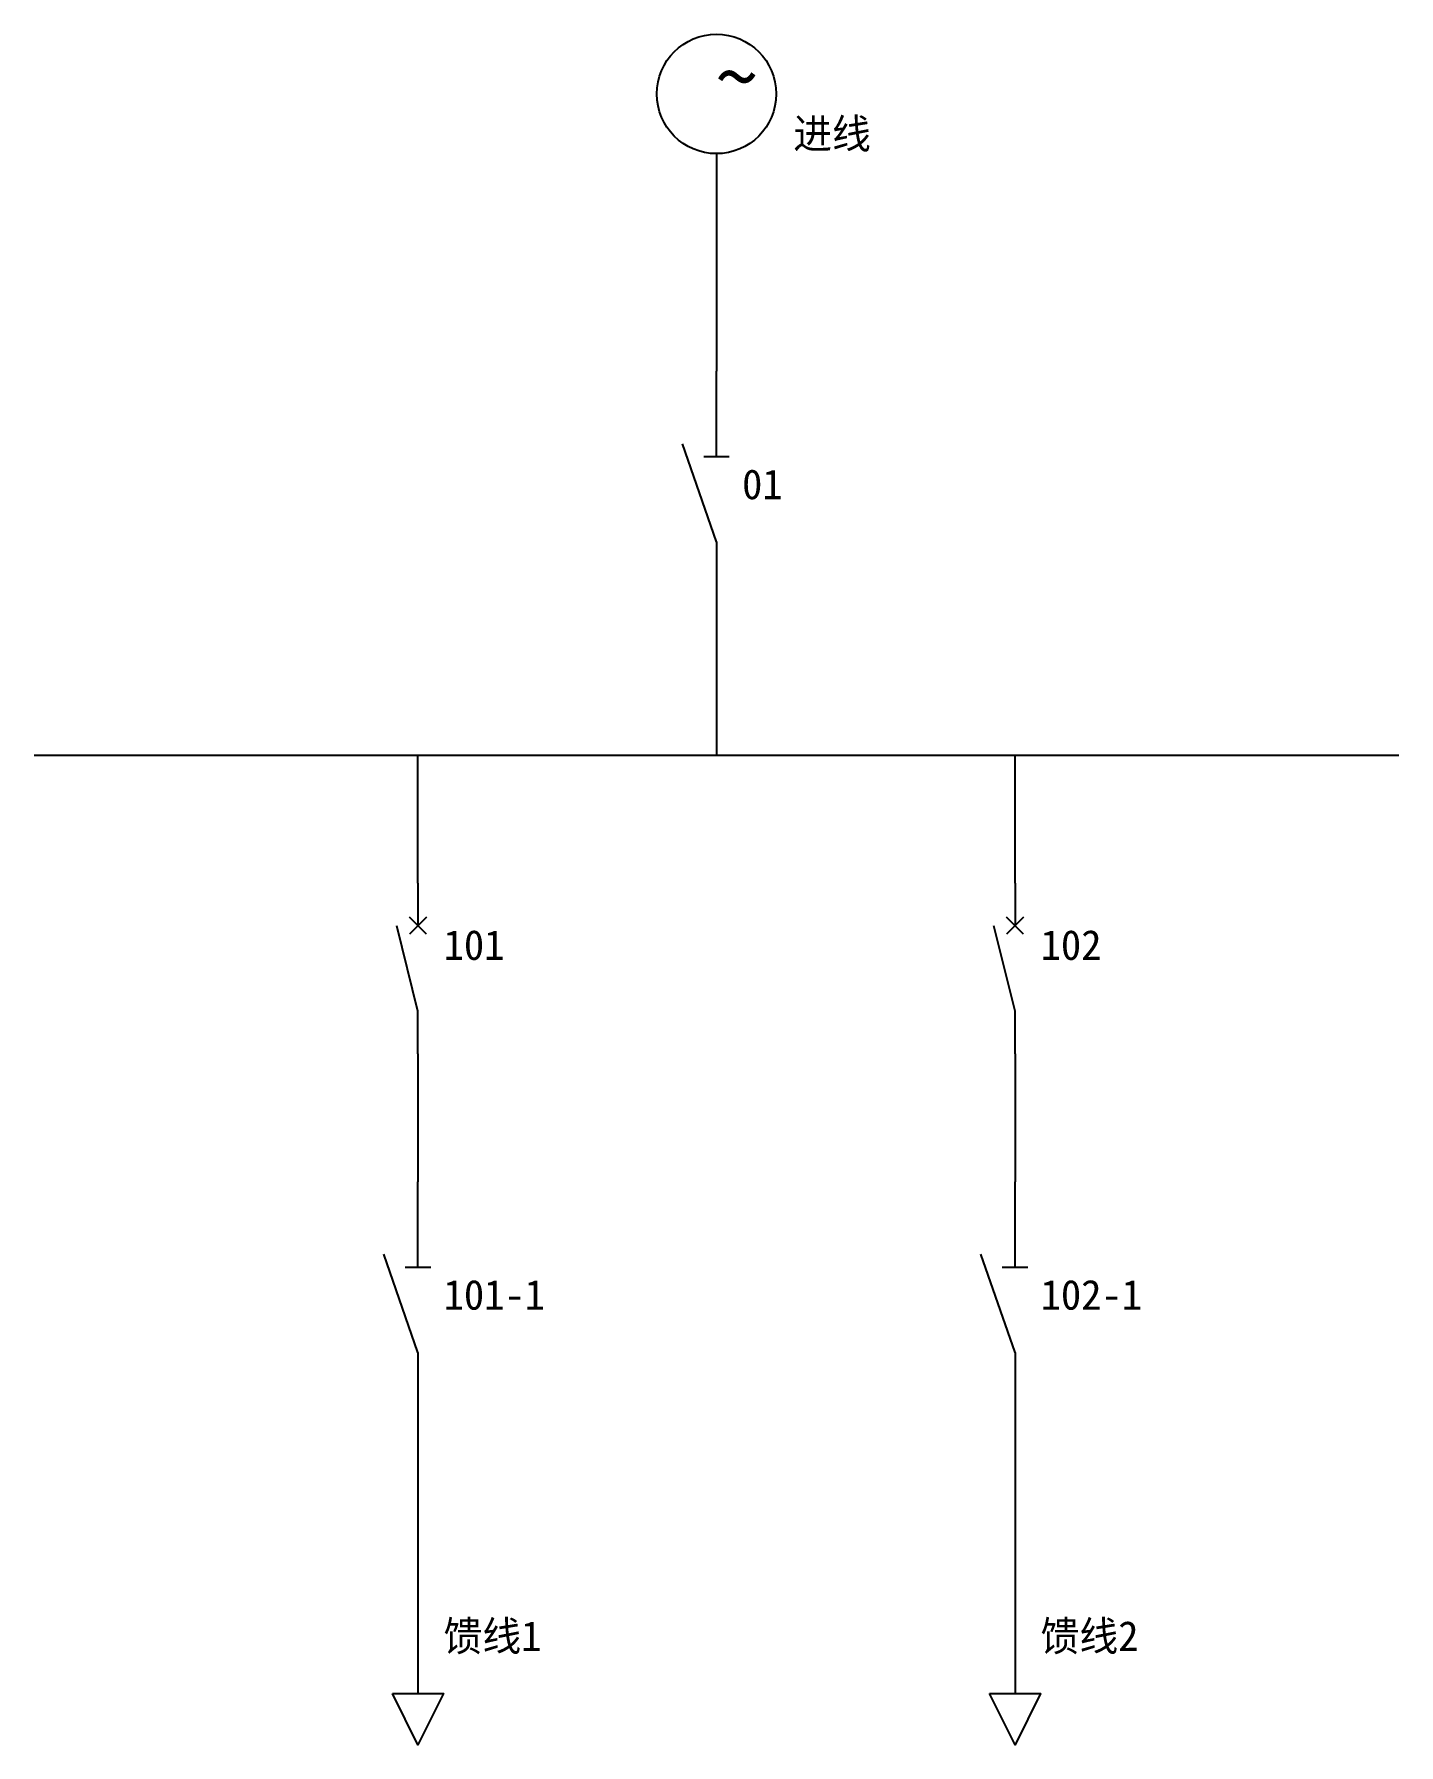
# Model space of a CAD drawing. Extents: x 320 to 640, y -452 to -51.
import ezdxf

# ---------------------------------------------------------------- set-up
doc = ezdxf.new("R2010")
doc.units = 0
for name, color, linetype in [('ELEMENTS', 7, 'CONTINUOUS'), ('LABELS', 8, 'CONTINUOUS'), ('WIRES', 7, 'CONTINUOUS')]:
    doc.layers.add(name, color=color, linetype=linetype)

msp = doc.modelspace()

# ---------------------------------------------------------------- linework, layer by layer
at = {"layer": 'ELEMENTS'}
for p, q in [((480, -79), (480, -100)), ((480, -150), (480, -130)), ((480, -170), (472, -147)), ((477, -150), (483, -150)), ((480, -170), (480, -190)), ((410, -250), (410, -260)), ((550, -250), (550, -260)), ((412, -262), (408, -258)), ((412, -258), (408, -262)), ((552, -262), (548, -258)), ((552, -258), (548, -262)), ((410, -340), (410, -320)), ((550, -340), (550, -320)), ((410, -360), (402, -337)), ((407, -340), (413, -340)), ((550, -360), (542, -337)), ((547, -340), (553, -340)), ((410, -360), (410, -380)), ((550, -360), (550, -380)), ((410, -410), (410, -440)), ((550, -410), (550, -440))]:
    msp.add_line(p, q, dxfattribs=at)
for points in [[(410, -290), (410, -280), (405, -260)], [(550, -290), (550, -280), (545, -260)]]:
    msp.add_lwpolyline(points, dxfattribs=at)
for points in [[(404, -440), (416, -440), (410, -452)], [(544, -440), (556, -440), (550, -452)]]:
    msp.add_lwpolyline(points, close=True, dxfattribs=at)
msp.add_circle((480, -65), 14, dxfattribs=at)
at = {"layer": 'WIRES'}
for points in [[(480, -100), (480, -130)], [(480, -190), (480, -220)], [(320, -220), (640, -220)], [(410, -250), (410, -220)], [(550, -250), (550, -220)], [(410, -290), (410, -320)], [(550, -290), (550, -320)], [(410, -380), (410, -410)], [(550, -380), (550, -410)]]:
    msp.add_lwpolyline(points, dxfattribs=at)

# ---------------------------------------------------------------- texts
at = {"layer": 'ELEMENTS'}
msp.add_text('~', height=14, dxfattribs=at).set_placement((480, -68))
at = {"layer": 'LABELS'}
for s, p in [('进线', (498, -77.83)), ('01', (486, -160)), ('101', (416, -268)), ('102', (556, -268)), ('101-1', (416, -350)), ('102-1', (556, -350)), ('馈线1', (416, -430)), ('馈线2', (556, -430))]:
    msp.add_text(s, height=7, dxfattribs=at).set_placement(p)

doc.saveas('drawing.dxf')
